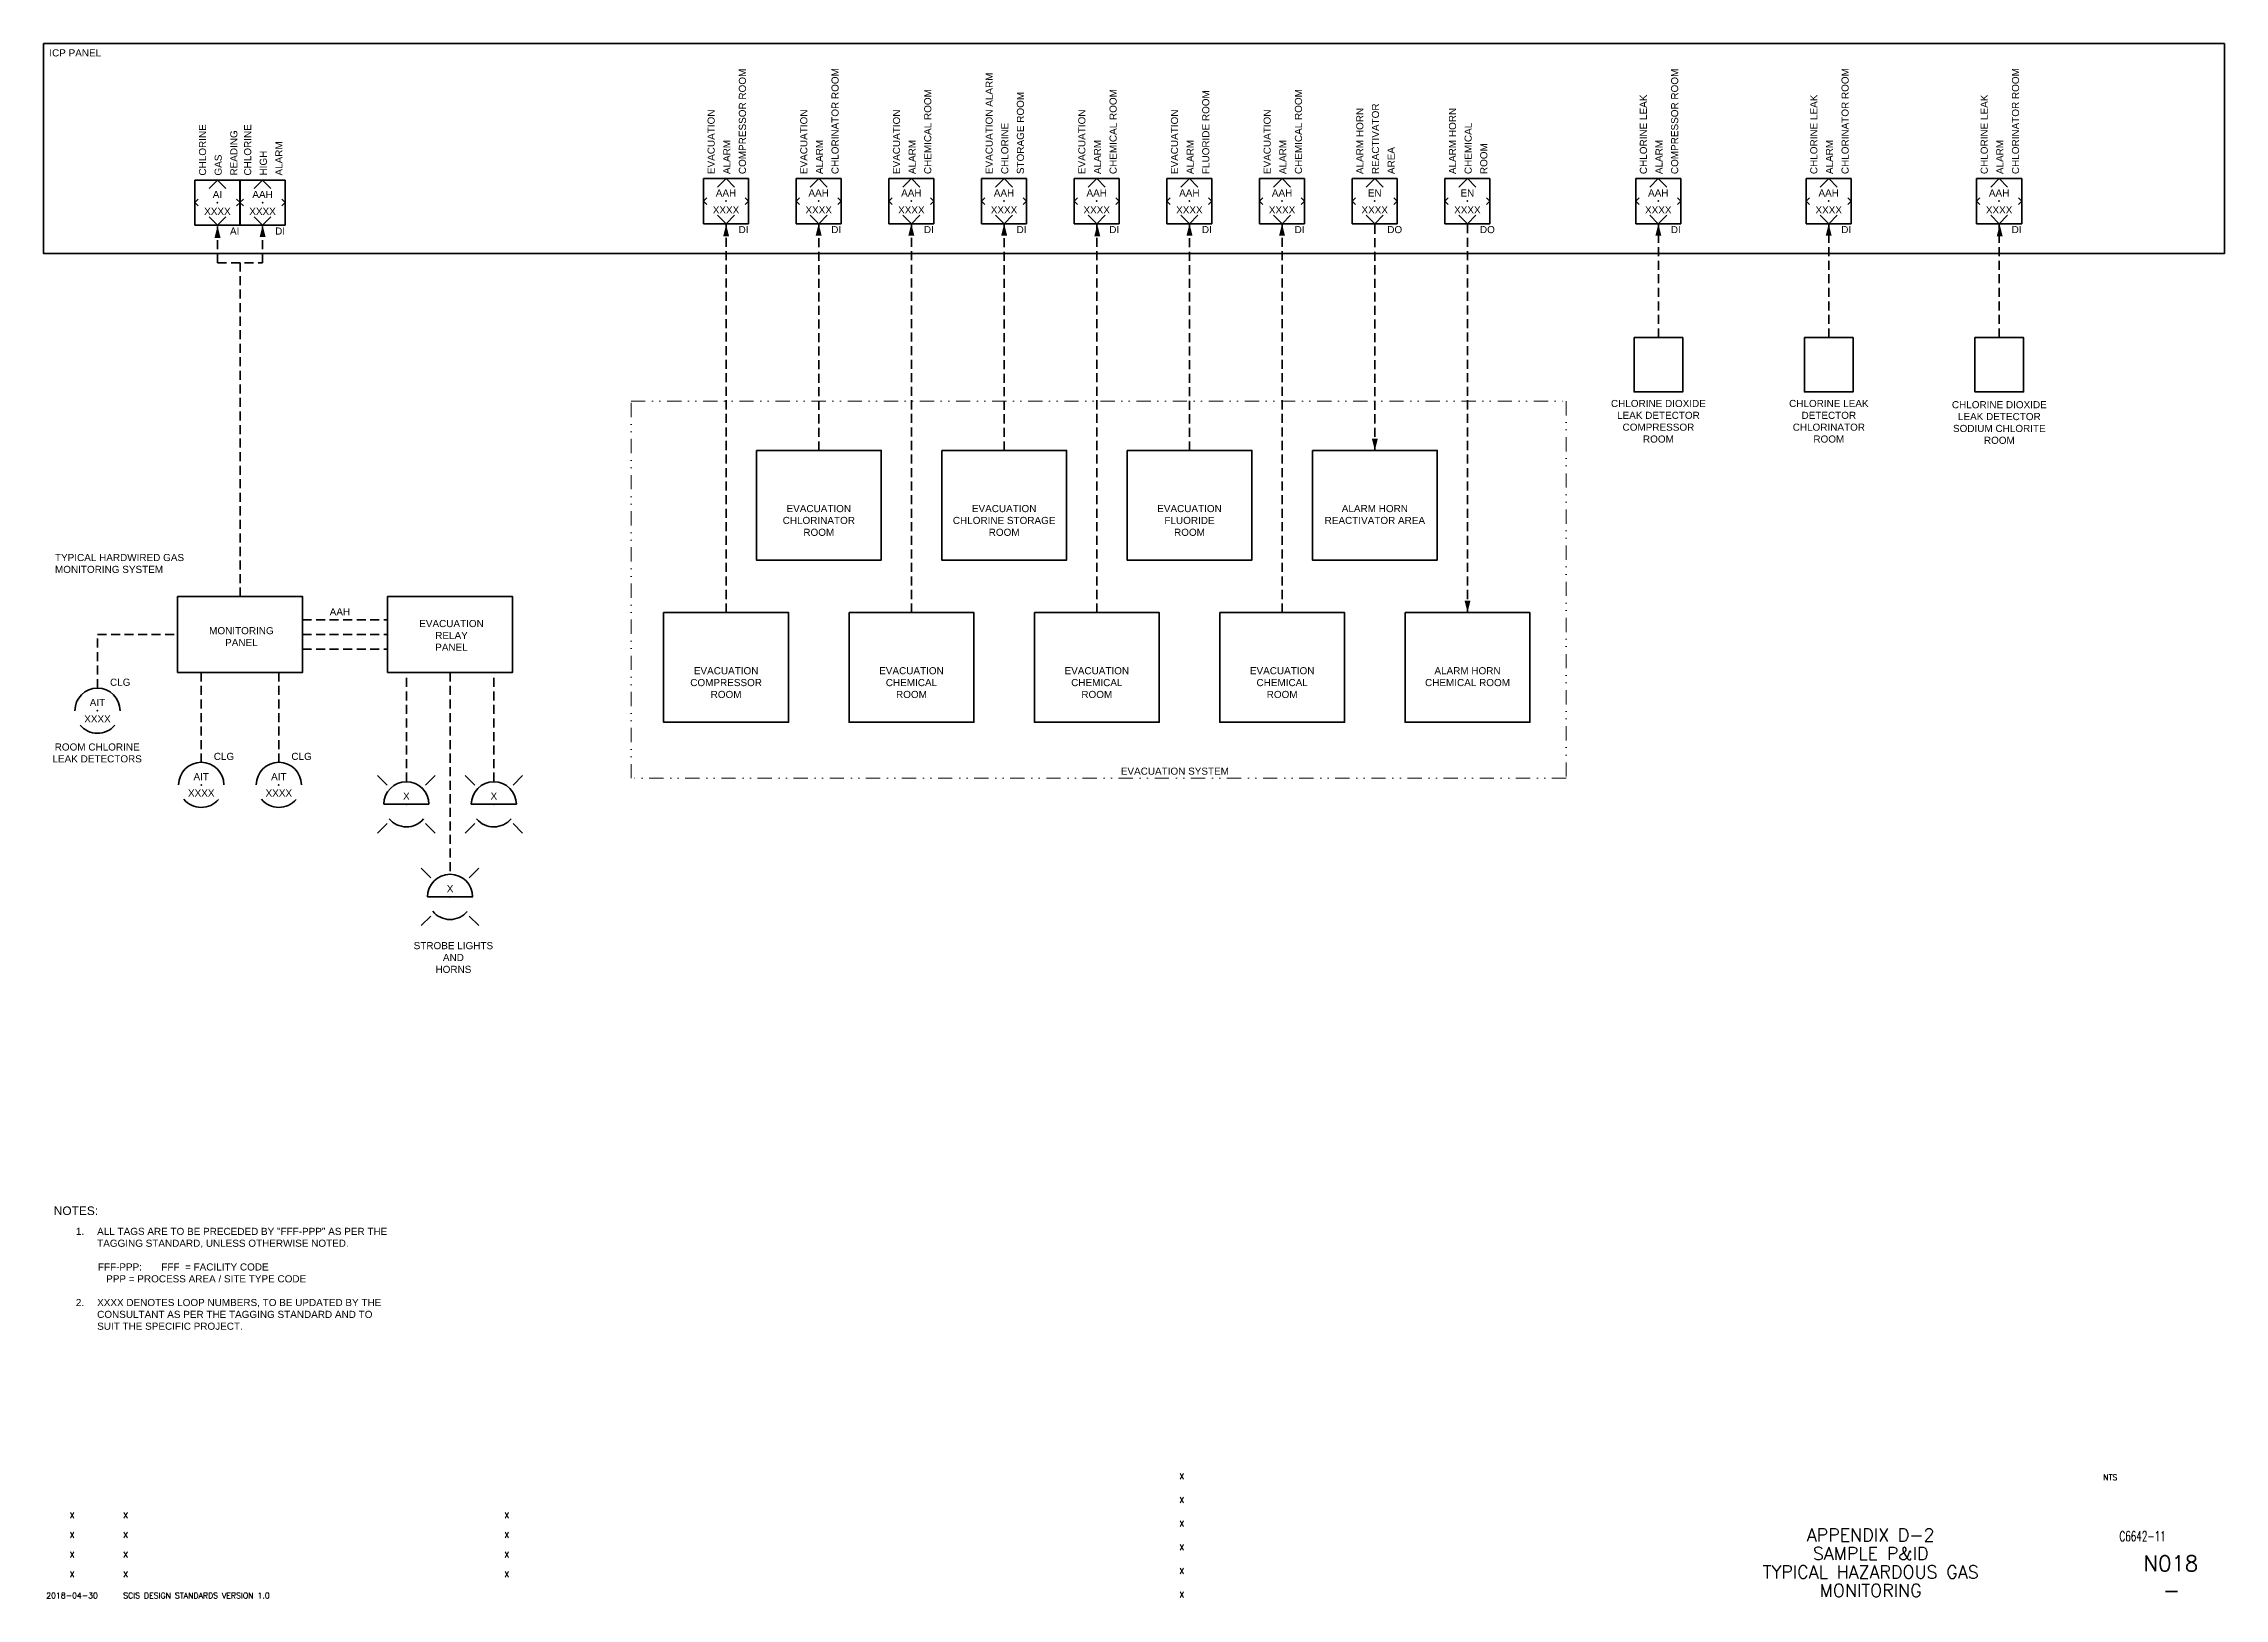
# Paper-space layout '08-Typical Hazardous Gas Monitoring - A1 Sheet' of a CAD drawing. Extents: x 49 to 816, y 22 to 569.
import ezdxf
from ezdxf.enums import TextEntityAlignment as Align

# ---------------------------------------------------------------- set-up
doc = ezdxf.new("R2010")
doc.units = 0
doc.linetypes.add('DIVIDE', pattern=[1.25, 0.5, -0.25, 0, -0.25, 0, -0.25])
doc.linetypes.add('HIDDEN2', pattern=[4.7625, 3.175, -1.5875])
doc.layers.add('BOR-A1', color=7, linetype='Continuous')
for name, color, linetype, lineweight in [('G-ANNO-SYMB', 1, 'Continuous', 13), ('N-ANNO-TEXT', 3, 'Continuous', 18), ('N-INST', 4, 'Continuous', 35), ('N-SGNL-ELEC', 4, 'HIDDEN2', 35)]:
    doc.layers.add(name, color=color, linetype=linetype, lineweight=lineweight)
doc.styles.add('_CGS_2-5_NOTES', font='arial.ttf', dxfattribs={"height": 2.5})
doc.styles.add('_CGS_2-5_SYMBOL', font='arial.ttf', dxfattribs={"height": 2.5})
doc.styles.add('STD2-0', font='simplex.shx', dxfattribs={"height": 2})
doc.styles.add('STD3-5', font='simplex.shx', dxfattribs={"height": 3.5})
doc.styles.add('STD4-5', font='simplex.shx', dxfattribs={"height": 4.5})
doc.styles.add('STD5-5', font='SIMPLEX')

# ---------------------------------------------------------------- blocks, each defined once
blk = doc.blocks.new('CGS A1 TITLE ATT')
at = {"layer": 'BOR-A1', "color": 1}
for tag, p, height, style in [('DATE', (448.47, 64.4), 2, 'STD2-0'), ('DRAWN', (448.47, 56.08), 2, 'STD2-0'), ('DESIGNER', (448.47, 47.76), 2, 'STD2-0'), ('FILE', (783.85, 42.55), 3.5, 'STD3-5'), ('CHECKED', (448.47, 39.44), 2, 'STD2-0'), ('ENGINEER', (448.47, 31.12), 2, 'STD2-0'), ('AD909', (787.49, 32), 5.5, 'STD5-5'), ('APPROVED', (448.47, 22.72), 2, 'STD2-0')]:
    blk.add_attdef(tag, p, '', height=height, dxfattribs=dict(at, style=style))
at = {"layer": 'BOR-A1', "color": 1, "style": 'STD2-0', "flags": 4}
blk.add_attdef('SCALE', (773.37, 64), '', height=2, dxfattribs=at)
at = {"layer": 'BOR-A1', "color": 1, "style": 'STD4-5'}
for tag, p in [('TITLE-1', (691.59, 44.75)), ('TITLE-2', (691.59, 38.25)), ('TITLE-3', (691.59, 31.75)), ('TITLE-4', (691.59, 25.25))]:
    blk.add_attdef(tag, text='', height=4.5, dxfattribs=at).set_placement(p, align=Align.MIDDLE_CENTER)
at = {"layer": 'BOR-A1', "color": 1, "style": 'STD5-5'}
blk.add_attdef('999', text='', height=5.5, dxfattribs=at).set_placement((800.49, 22.5), align=Align.RIGHT)
blk = doc.blocks.new('_N_PLC_FIELD_OP ACCESS')
for p, q in [((-7.94, 15.87), (7.94, 15.87)), ((-7.94, 0), (-7.94, 15.87)), ((0, 15.87), (-2.96, 12.91)), ((2.96, 12.91), (0, 15.87)), ((7.94, 0), (7.94, 15.87)), ((-6.76, 9.11), (-7.94, 7.94)), ((-7.94, 7.94), (-6.76, 6.76)), ((7.94, 7.94), (6.76, 9.11)), ((6.76, 6.76), (7.94, 7.94)), ((7.94, 0), (-7.94, 0)), ((-2.96, 2.96), (0, 0)), ((0, 0), (2.96, 2.96))]:
    blk.add_line(p, q)
blk.add_point((0, 7.94))
at = {"style": '_CGS_2-5_SYMBOL'}
for tag, p in [('DESCRIPTION1', (-3.99, 16.48)), ('DESCRIPTION2', (1.51, 16.48)), ('DESCRIPTION3', (7.01, 16.48))]:
    blk.add_attdef(tag, p, '', height=2.5, rotation=90, dxfattribs=at)
for tag, p in [('TAG', (0, 9.57)), ('NO', (0, 3.62))]:
    blk.add_attdef(tag, text='', height=2.5, dxfattribs=at).set_placement(p, align=Align.CENTER)
blk.add_attdef('ABB', (4.41, -3.31), '', height=2.5, dxfattribs=at)
blk = doc.blocks.new('_N_INST_FIELD_OP ACCESS')
for start, end in [(0, 180), (219.69949, 319.76065)]:
    blk.add_arc((0, 0), 7.94, start, end)
blk.add_point((0, 0))
at = {"style": '_CGS_2-5_SYMBOL'}
blk.add_attdef('ABB', (4.41, 8.76), '', height=2.5, dxfattribs=at)
for tag, p in [('TAG', (0, 1.63)), ('NO', (0, -4.12))]:
    blk.add_attdef(tag, text='', height=2.5, dxfattribs=at).set_placement(p, align=Align.CENTER)
blk = doc.blocks.new('_N_LIGHT_PANEL')
for p, q in [((-10.12, 10.08), (-6.74, 6.73)), ((10.1, 10.08), (6.72, 6.73)), ((-7.95, 0), (7.95, 0)), ((-10.12, -10.11), (-6.74, -6.76)), ((10.1, -10.11), (6.72, -6.76))]:
    blk.add_line(p, q)
for start, end in [(0, 180), (219.69949, 319.76065)]:
    blk.add_arc((0, 0), 7.94, start, end)
blk.add_point((0, 0))
at = {"style": '_CGS_2-5_SYMBOL'}
for tag, p in [('TAG', (0, 1.63)), ('NO', (0, -4.12))]:
    blk.add_attdef(tag, text='', height=2.5, dxfattribs=at).set_placement(p, align=Align.CENTER)
blk.add_attdef('ABB', (7.41, 4.76), '', height=2.5, dxfattribs=at)
blk = doc.blocks.new('CGS A1 REV ATT')
at = {"layer": 'BOR-A1', "color": 1, "style": 'STD2-0'}
for tag, p in [('R5-DATE', (58.99, 50.62)), ('R5-BY', (211.87, 50.62)), ('R4-DATE', (58.99, 43.7)), ('R3-DATE', (58.99, 36.78)), ('R4-BY', (211.87, 43.7)), ('R3-BY', (211.87, 36.78)), ('R2-DATE', (58.99, 29.86)), ('R2-BY', (211.87, 29.86)), ('R1-DATE', (58.99, 22.46)), ('R1-BY', (211.87, 22.46))]:
    blk.add_attdef(tag, text='', height=2, dxfattribs=at).set_placement(p, align=Align.CENTER)
for tag, p in [('R5-DESC', (76.99, 50.62)), ('R4-DESC', (76.99, 43.7)), ('R3-DESC', (76.99, 36.78)), ('R2-DESC', (76.99, 29.86)), ('R1-DESC', (76.99, 22.46))]:
    blk.add_attdef(tag, p, '', height=2, dxfattribs=at)

psp = doc.layouts.new('08-Typical Hazardous Gas Monitoring - A1 Sheet')

# ---------------------------------------------------------------- linework, layer by layer
at = {"layer": 'G-ANNO-SYMB', "color": 5, "linetype": 'DIVIDE', "ltscale": 10}
psp.add_lwpolyline([(255.62, 443.33), (584.49, 443.33), (584.49, 310.74), (255.62, 310.74)], close=True, dxfattribs=at)
at = {"layer": 'N-INST'}
for points in [[(48.99, 569), (816, 569), (816, 495.21), (48.99, 495.21)], [(608.38, 465.69), (625.49, 465.69), (625.49, 446.54), (608.38, 446.54)], [(668.32, 465.69), (685.43, 465.69), (685.43, 446.54), (668.32, 446.54)], [(728.26, 465.69), (745.37, 465.69), (745.37, 446.54), (728.26, 446.54)], [(299.67, 425.99), (343.61, 425.99), (343.61, 387.45), (299.67, 387.45)], [(364.86, 425.99), (408.8, 425.99), (408.8, 387.45), (364.86, 387.45)], [(430.05, 425.99), (473.99, 425.99), (473.99, 387.45), (430.05, 387.45)], [(495.24, 425.99), (539.18, 425.99), (539.18, 387.45), (495.24, 387.45)], [(96.1, 374.6), (140.05, 374.6), (140.05, 347.98), (96.1, 347.98)], [(169.99, 374.6), (213.93, 374.6), (213.93, 347.98), (169.99, 347.98)], [(267.07, 369), (311.02, 369), (311.02, 330.46), (267.07, 330.46)], [(332.26, 369), (376.21, 369), (376.21, 330.46), (332.26, 330.46)], [(397.45, 369), (441.39, 369), (441.39, 330.46), (397.45, 330.46)], [(462.64, 369), (506.58, 369), (506.58, 330.46), (462.64, 330.46)], [(527.83, 369), (571.77, 369), (571.77, 330.46), (527.83, 330.46)]]:
    psp.add_lwpolyline(points, close=True, dxfattribs=at)
at = {"layer": 'N-SGNL-ELEC'}
for p, q in [((110.14, 492), (110.13, 505.18)), ((126.01, 492), (126, 505.18)), ((289.04, 369), (289.04, 505.69)), ((321.64, 425.99), (321.64, 505.73)), ((354.23, 369), (354.23, 505.73)), ((386.83, 425.99), (386.83, 505.73)), ((419.42, 369), (419.42, 505.73)), ((452.02, 425.99), (452.02, 505.73)), ((484.61, 369), (484.61, 505.73)), ((517.21, 425.99), (517.21, 505.73)), ((549.8, 369), (549.8, 505.73)), ((616.93, 465.69), (616.93, 505.73)), ((676.88, 465.69), (676.88, 505.73)), ((736.82, 465.69), (736.82, 505.73)), ((110.14, 492), (126.01, 492)), ((118.07, 374.6), (118.07, 492)), ((67.93, 342.44), (67.93, 361.29)), ((67.93, 361.29), (96.1, 361.29)), ((140.05, 366.5), (169.99, 366.5)), ((140.05, 361.29), (169.99, 361.29)), ((140.05, 356.08), (169.99, 356.08)), ((104.43, 347.98), (104.43, 316.37)), ((131.72, 347.98), (131.72, 316.37)), ((176.59, 309.55), (176.59, 347.98)), ((191.96, 347.98), (191.96, 277)), ((207.34, 309.55), (207.34, 347.98))]:
    psp.add_line(p, q, dxfattribs=at)
at = {"layer": 'N-SGNL-ELEC', "linetype": 'Continuous'}
for points in [[(126.01, 505.18, 0, 2.1, 0), (126.01, 500.98, 2.1, 2.1, 0)], [(289.04, 505.43, 0, 2.1, 0), (289.04, 501.23, 2.1, 2.1, 0)], [(321.59, 505.69, 0, 2.1, 0), (321.59, 501.49, 2.1, 2.1, 0)], [(354.18, 505.69, 0, 2.1, 0), (354.18, 501.49, 2.1, 2.1, 0)], [(386.83, 505.69, 0, 2.1, 0), (386.83, 501.49, 2.1, 2.1, 0)], [(419.58, 505.43, 0, 2.1, 0), (419.58, 501.23, 2.1, 2.1, 0)], [(452.02, 505.69, 0, 2.1, 0), (452.02, 501.49, 2.1, 2.1, 0)], [(484.56, 505.69, 0, 2.1, 0), (484.56, 501.49, 2.1, 2.1, 0)], [(616.93, 505.69, 0, 2.1, 0), (616.93, 501.49, 2.1, 2.1, 0)], [(676.83, 505.69, 0, 2.1, 0), (676.83, 501.49, 2.1, 2.1, 0)], [(736.98, 505.43, 0, 2.1, 0), (736.98, 501.23, 2.1, 2.1, 0)], [(110.17, 504.93, 0, 2.1, 0), (110.17, 500.73, 2.1, 2.1, 0)], [(517.21, 425.99, 0, 2.1, 0), (517.21, 430.19, 2.1, 2.1, 0)], [(549.8, 369, 0, 2.1, 0), (549.8, 373.2, 2.1, 2.1, 0)]]:
    psp.add_lwpolyline(points, format="xyseb", dxfattribs=at)

# ---------------------------------------------------------------- block references
ref = psp.add_blockref('CGS A1 TITLE ATT', (0, 0))
ref.add_attrib('TITLE-1', 'APPENDIX D-2', dxfattribs={"layer": 'BOR-A1', "color": 1, "height": 4.5, "style": 'STD4-5'}).set_placement((691.59, 44.75), align=Align.MIDDLE_CENTER)
ref.add_attrib('TITLE-2', 'SAMPLE P&ID', dxfattribs={"layer": 'BOR-A1', "color": 1, "height": 4.5, "style": 'STD4-5'}).set_placement((691.59, 38.25), align=Align.MIDDLE_CENTER)
ref.add_attrib('TITLE-3', 'TYPICAL HAZARDOUS GAS', dxfattribs={"layer": 'BOR-A1', "color": 1, "height": 4.5, "style": 'STD4-5'}).set_placement((691.59, 31.75), align=Align.MIDDLE_CENTER)
ref.add_attrib('TITLE-4', 'MONITORING', dxfattribs={"layer": 'BOR-A1', "color": 1, "height": 4.5, "style": 'STD4-5'}).set_placement((691.59, 25.25), align=Align.MIDDLE_CENTER)
ref.add_attrib('AD909', 'N018', (787.49, 32), dxfattribs={"layer": 'BOR-A1', "color": 1, "height": 5.5, "style": 'STD5-5'})
ref.add_attrib('FILE', 'C6642-11', (779.08, 42.56), dxfattribs={"layer": 'BOR-A1', "color": 1, "height": 3.5, "style": 'STD3-5', "width": 0.65})
ref.add_attrib('SCALE', 'NTS', (773.37, 64), dxfattribs={"layer": 'BOR-A1', "color": 1, "height": 2, "style": 'STD2-0'})
ref.add_attrib('DATE', 'X', (448.47, 64.4), dxfattribs={"layer": 'BOR-A1', "color": 1, "height": 2, "style": 'STD2-0'})
ref.add_attrib('DRAWN', 'X', (448.47, 56.08), dxfattribs={"layer": 'BOR-A1', "color": 1, "height": 2, "style": 'STD2-0'})
ref.add_attrib('DESIGNER', 'X', (448.47, 47.76), dxfattribs={"layer": 'BOR-A1', "color": 1, "height": 2, "style": 'STD2-0'})
ref.add_attrib('CHECKED', 'X', (448.47, 39.44), dxfattribs={"layer": 'BOR-A1', "color": 1, "height": 2, "style": 'STD2-0'})
ref.add_attrib('ENGINEER', 'X', (448.47, 31.12), dxfattribs={"layer": 'BOR-A1', "color": 1, "height": 2, "style": 'STD2-0'})
ref.add_attrib('APPROVED', 'X', (448.47, 22.72), dxfattribs={"layer": 'BOR-A1', "color": 1, "height": 2, "style": 'STD2-0'})
ref.add_attrib('999', '-', dxfattribs={"layer": 'BOR-A1', "color": 1, "height": 5.5, "style": 'STD5-5'}).set_placement((800.49, 22.5), align=Align.RIGHT)
psp.add_blockref('CGS A1 REV ATT', (0, 0)).add_auto_attribs({'R1-DATE': '2018-04-30', 'R1-DESC': 'SCIS DESIGN STANDARDS VERSION 1.0', 'R2-DATE': 'X', 'R2-DESC': 'X', 'R2-BY': 'X', 'R3-DATE': 'X', 'R3-DESC': 'X', 'R3-BY': 'X', 'R4-DATE': 'X', 'R4-DESC': 'X', 'R4-BY': 'X', 'R5-DATE': 'X', 'R5-DESC': 'X', 'R5-BY': 'X'})
at = {"layer": 'N-INST'}
for name, p, values in [('_N_PLC_FIELD_OP ACCESS', (321.59, 505.69), {'DESCRIPTION3': ' CHLORINATOR ROOM', 'DESCRIPTION2': ' ALARM', 'DESCRIPTION1': ' EVACUATION', 'TAG': 'AAH', 'NO': 'XXXX', 'ABB': 'DI'}), ('_N_PLC_FIELD_OP ACCESS', (676.83, 505.69), {'DESCRIPTION3': ' CHLORINATOR ROOM', 'DESCRIPTION2': ' ALARM', 'DESCRIPTION1': ' CHLORINE LEAK', 'TAG': 'AAH', 'NO': 'XXXX', 'ABB': 'DI'}), ('_N_PLC_FIELD_OP ACCESS', (736.77, 505.69), {'DESCRIPTION3': ' CHLORINATOR ROOM', 'DESCRIPTION2': ' ALARM', 'DESCRIPTION1': ' CHLORINE LEAK', 'TAG': 'AAH', 'NO': 'XXXX', 'ABB': 'DI'}), ('_N_PLC_FIELD_OP ACCESS', (289, 505.69), {'DESCRIPTION3': ' COMPRESSOR ROOM', 'DESCRIPTION2': ' ALARM', 'DESCRIPTION1': ' EVACUATION', 'TAG': 'AAH', 'NO': 'XXXX', 'ABB': 'DI'}), ('_N_PLC_FIELD_OP ACCESS', (354.19, 505.69), {'DESCRIPTION3': ' CHEMICAL ROOM', 'DESCRIPTION2': ' ALARM', 'DESCRIPTION1': ' EVACUATION', 'TAG': 'AAH', 'NO': 'XXXX', 'ABB': 'DI'}), ('_N_PLC_FIELD_OP ACCESS', (386.78, 505.69), {'DESCRIPTION3': ' STORAGE ROOM', 'DESCRIPTION2': ' CHLORINE', 'DESCRIPTION1': ' EVACUATION ALARM', 'TAG': 'AAH', 'NO': 'XXXX', 'ABB': 'DI'}), ('_N_PLC_FIELD_OP ACCESS', (419.38, 505.69), {'DESCRIPTION3': ' CHEMICAL ROOM', 'DESCRIPTION2': ' ALARM', 'DESCRIPTION1': ' EVACUATION', 'TAG': 'AAH', 'NO': 'XXXX', 'ABB': 'DI'}), ('_N_PLC_FIELD_OP ACCESS', (451.97, 505.69), {'DESCRIPTION3': ' FLUORIDE ROOM', 'DESCRIPTION2': ' ALARM', 'DESCRIPTION1': ' EVACUATION', 'TAG': 'AAH', 'NO': 'XXXX', 'ABB': 'DI'}), ('_N_PLC_FIELD_OP ACCESS', (484.57, 505.69), {'DESCRIPTION3': ' CHEMICAL ROOM', 'DESCRIPTION2': ' ALARM', 'DESCRIPTION1': ' EVACUATION', 'TAG': 'AAH', 'NO': 'XXXX', 'ABB': 'DI'}), ('_N_PLC_FIELD_OP ACCESS', (616.89, 505.69), {'DESCRIPTION3': ' COMPRESSOR ROOM', 'DESCRIPTION2': ' ALARM', 'DESCRIPTION1': ' CHLORINE LEAK', 'TAG': 'AAH', 'NO': 'XXXX', 'ABB': 'DI'}), ('_N_PLC_FIELD_OP ACCESS', (517.16, 505.69), {'DESCRIPTION3': ' AREA', 'DESCRIPTION2': ' REACTIVATOR ', 'DESCRIPTION1': ' ALARM HORN', 'TAG': 'EN', 'NO': 'XXXX', 'ABB': 'DO'}), ('_N_PLC_FIELD_OP ACCESS', (549.75, 505.69), {'DESCRIPTION3': ' ROOM', 'DESCRIPTION2': ' CHEMICAL', 'DESCRIPTION1': ' ALARM HORN', 'TAG': 'EN', 'NO': 'XXXX', 'ABB': 'DO'}), ('_N_PLC_FIELD_OP ACCESS', (110.13, 505.18), {'DESCRIPTION3': ' READING', 'DESCRIPTION2': ' GAS ', 'DESCRIPTION1': ' CHLORINE', 'TAG': 'AI', 'NO': 'XXXX', 'ABB': 'AI'}), ('_N_PLC_FIELD_OP ACCESS', (126, 505.18), {'DESCRIPTION3': ' ALARM', 'DESCRIPTION2': ' HIGH ', 'DESCRIPTION1': ' CHLORINE', 'TAG': 'AAH', 'NO': 'XXXX', 'ABB': 'DI'}), ('_N_INST_FIELD_OP ACCESS', (67.93, 334.5), {'ABB': 'CLG', 'NO': 'XXXX', 'TAG': 'AIT'}), ('_N_INST_FIELD_OP ACCESS', (104.43, 308.44), {'ABB': 'CLG', 'NO': 'XXXX', 'TAG': 'AIT'}), ('_N_INST_FIELD_OP ACCESS', (131.72, 308.44), {'ABB': 'CLG', 'NO': 'XXXX', 'TAG': 'AIT'})]:
    psp.add_blockref(name, p, dxfattribs=at).add_auto_attribs(values)
at = {"layer": 'N-INST', "ltscale": 0.0508}
ref = psp.add_blockref('_N_LIGHT_PANEL', (176.58, 301.6), dxfattribs=at)
ref.add_attrib('TAG', 'X', dxfattribs={"layer": '0', "height": 2.5, "style": '_CGS_2-5_SYMBOL'}).set_placement((176.58, 303.23), align=Align.CENTER)
ref = psp.add_blockref('_N_LIGHT_PANEL', (207.35, 301.6), dxfattribs=dict(at, xscale=-1))
ref.add_attrib('TAG', 'X', dxfattribs={"layer": '0', "height": 2.5, "style": '_CGS_2-5_SYMBOL'}).set_placement((207.35, 303.23), align=Align.CENTER)
ref = psp.add_blockref('_N_LIGHT_PANEL', (191.95, 269.05), dxfattribs=at)
ref.add_attrib('TAG', 'X', dxfattribs={"layer": '0', "height": 2.5, "style": '_CGS_2-5_SYMBOL'}).set_placement((191.95, 270.69), align=Align.CENTER)

# ---------------------------------------------------------------- texts
at = {"layer": 'N-ANNO-TEXT', "style": '_CGS_2-5_NOTES'}
for s, insert, char_height, width, attachment_point in [('ICP PANEL', (50.99, 567), 2.5, 103.4701, 1), ('CHLORINE DIOXIDE LEAK DETECTOR COMPRESSOR\\PROOM', (616.94, 443.76), 2.5, 38.6387, 2), ('CHLORINE LEAK DETECTOR\\PCHLORINATOR\\PROOM', (676.88, 443.76), 2.5, 38.6387, 2), ('CHLORINE DIOXIDE LEAK DETECTOR \\PSODIUM CHLORITE ROOM', (736.85, 443.32), 2.5, 38.6387, 2), ('EVACUATION CHLORINATOR\\PROOM', (321.64, 406.81), 2.5, 38.6387, 2), ('EVACUATION CHLORINE STORAGE ROOM', (386.83, 406.81), 2.5, 38.6387, 2), ('EVACUATION FLUORIDE\\PROOM', (452.02, 406.81), 2.5, 38.6387, 2), ('ALARM HORN REACTIVATOR AREA', (517.21, 406.81), 2.5, 36.6215, 2), ('TYPICAL HARDWIRED GAS MONITORING SYSTEM', (52.99, 389.6), 2.5, 58.28, 1), ('AAH', (149.62, 370.54), 2.5, 11.3513, 1), ('MONITORING \\PPANEL', (118.56, 363.89), 2.5, 38.6387, 2), ('EVACUATION\\PRELAY\\PPANEL', (192.45, 366.39), 2.5, 38.6387, 2), ('EVACUATION COMPRESSOR\\PROOM', (289.04, 349.81), 2.5, 38.6387, 2), ('EVACUATION CHEMICAL\\PROOM', (354.23, 349.81), 2.5, 38.6387, 2), ('EVACUATION CHEMICAL\\PROOM', (419.42, 349.81), 2.5, 38.6387, 2), ('EVACUATION CHEMICAL\\PROOM', (484.61, 349.81), 2.5, 38.6387, 2), ('ALARM HORN\\PCHEMICAL ROOM', (549.8, 349.81), 2.5, 29.1342, 2), ('ROOM CHLORINE LEAK DETECTORS', (67.83, 323), 2.5, 38.6387, 2), ('STROBE LIGHTS\\PAND\\PHORNS', (193.12, 253.17), 2.5, 38.6387, 2), ('NOTES:', (52.56, 160.22), 3, 58.28, 1), ('\\pi-7.5,l7.5,t7.5;1.^IALL TAGS ARE TO BE PRECEDED BY "FFF-PPP" AS PER THE TAGGING STANDARD, UNLESS OTHERWISE NOTED.\\P\\pi0,l0,tz;\\P        FFF-PPP:       FFF  = FACILITY CODE^I^I^I^I^I                     PPP = PROCESS AREA / SITE TYPE CODE \\P\\P\\pi-7.5,l7.5,t7.5;2.^IXXXX DENOTES LOOP NUMBERS, TO BE UPDATED BY THE CONSULTANT AS PER THE TAGGING STANDARD AND TO SUIT THE SPECIFIC PROJECT.', (60.32, 152.72), 2.5, 109.7185, 1)]:
    psp.add_mtext(s, dxfattribs=dict(at, insert=insert, char_height=char_height, width=width, attachment_point=attachment_point))
at = {"layer": 'N-ANNO-TEXT', "ltscale": 0.75, "insert": (446.87, 311.97), "char_height": 2.5, "width": 270.444, "attachment_point": 8, "style": '_CGS_2-5_NOTES'}
psp.add_mtext('EVACUATION SYSTEM', dxfattribs=at)

doc.saveas('drawing.dxf')
